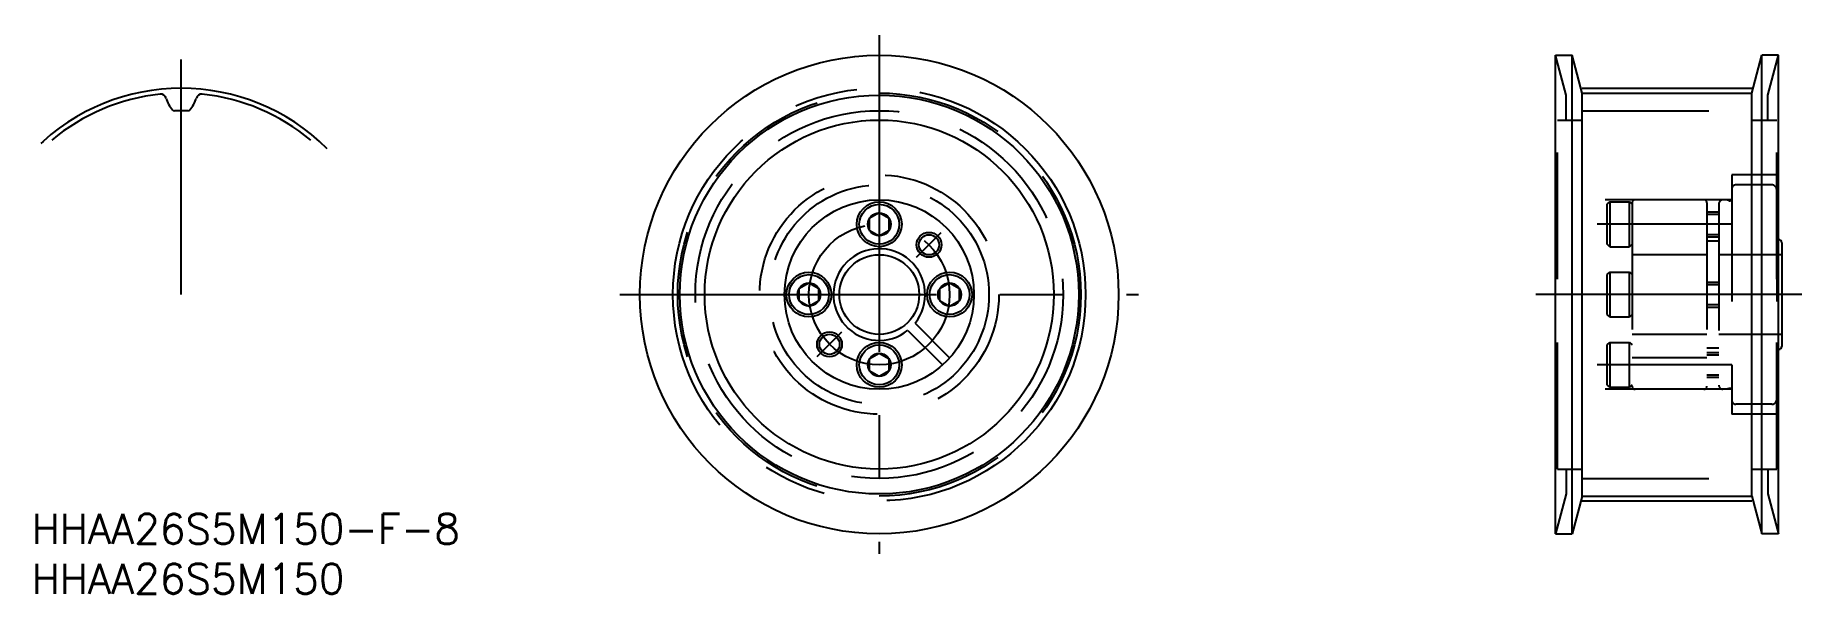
# Model space of a CAD drawing. Extents: x -85 to 92, y -30 to 26.
import ezdxf

# ---------------------------------------------------------------- set-up
doc = ezdxf.new("R2010")
doc.units = 0
doc.linetypes.add('CENTER', pattern=[50.8, 31.75, -6.35, 6.35, -6.35])
doc.linetypes.add('DASHED', pattern=[19.05, 12.7, -6.35])
doc.layers.get('0').update_dxf_attribs({"linetype": 'CONTINUOUS'})
doc.layers.add('CENTER', color=1, linetype='CENTER')
doc.styles.get("Standard").update_dxf_attribs({"font": 'txt.shx', "height": 3, "bigfont": 'bigfont.shx'})

# ---------------------------------------------------------------- blocks, each defined once
blk = doc.blocks.new('*U21')
at = {"color": 7, "linetype": 'CONTINUOUS'}
blk.add_text('HHAA26S5M150', height=3, dxfattribs=at).set_placement((-85, -30))
blk = doc.blocks.new('*U22')
at = {"color": 7, "linetype": 'CONTINUOUS'}
blk.add_text('HHAA26S5M150-F-8', height=3, dxfattribs=at).set_placement((-85, -25))

msp = doc.modelspace()

# ---------------------------------------------------------------- linework, layer by layer
at = {"color": 3, "linetype": 'DASHED'}
for p, q in [((68.9, 20), (67.83, 24)), ((89.1, 20), (90.17, 24)), ((68.9, 17.5), (68.9, 20)), ((89.1, 17.5), (89.1, 20)), ((70.5, 18.44), (87.5, 18.44)), ((68, -17.5), (68, 17.5)), ((68, 17.5), (70.5, 17.5)), ((87.5, 17.5), (90, 17.5)), ((90, -17.5), (90, 17.5)), ((90, 12), (85.5, 12)), ((85.5, 12), (85.5, -12)), ((89.5, 11), (85.9, 11)), ((90, 12), (90, -12)), ((85.5, 9.5), (68, 9.5)), ((73, 9.05), (73.25, 9.3)), ((73, 5.05), (73, 9.05)), ((73.25, 9.3), (75.25, 9.3)), ((73.25, 9.3), (73.25, 4.8)), ((75.25, 9.3), (75.5, 9.05)), ((75.25, 4.8), (75.25, 9.3)), ((75.5, 9.2), (75.5, -9.2)), ((83, 9.2), (83, -9.2)), ((84.2, 9.1), (84.2, -9.1)), ((84.89, 9.5), (84.6, 9.5)), ((85.19, 9.42), (84.89, 9.5)), ((83, 8.3), (84.2, 8.3)), ((83, 8.06), (84.2, 8.06)), ((83, 6.04), (84.2, 6.04)), ((83, 5.8), (84.2, 5.8)), ((84.2, 5.37), (83, 5.37)), ((90.17, 5.5), (90, 5.5)), ((73.25, 4.8), (73, 5.05)), ((73.25, 4.8), (75.25, 4.8)), ((75.5, 5.05), (75.25, 4.8)), ((83, 4), (75.5, 4)), ((90.5, 4), (84.2, 4)), ((73, 2), (73.25, 2.25)), ((73, -2), (73, 2)), ((73.25, 2.25), (75.25, 2.25)), ((73.25, 2.25), (73.25, -2.25)), ((75.25, 2.25), (75.5, 2)), ((75.25, -2.25), (75.25, 2.25)), ((83, 1.25), (84.2, 1.25)), ((83, 1.01), (84.2, 1.01)), ((83, -1.01), (84.2, -1.01)), ((83, -1.25), (84.2, -1.25)), ((73.25, -2.25), (73, -2)), ((73.25, -2.25), (75.25, -2.25)), ((75.5, -2), (75.25, -2.25)), ((73, -5.05), (73.25, -4.8)), ((73, -9.05), (73, -5.05)), ((73.25, -4.8), (75.25, -4.8)), ((73.25, -4.8), (73.25, -9.3)), ((75.25, -4.8), (75.5, -5.05)), ((75.25, -9.3), (75.25, -4.8)), ((83, -4), (75.5, -4)), ((90.5, -4), (84.2, -4)), ((83, -6.35), (75.5, -6.35)), ((83, -7.06), (75.5, -7.06)), ((84.2, -5.37), (83, -5.37)), ((83, -5.8), (84.2, -5.8)), ((83, -6.04), (84.2, -6.04)), ((90.17, -5.5), (90, -5.5)), ((83, -8.06), (84.2, -8.06)), ((83, -8.3), (84.2, -8.3)), ((85.5, -9.5), (68, -9.5)), ((73.25, -9.3), (73, -9.05)), ((73.25, -9.3), (75.25, -9.3)), ((75.5, -9.05), (75.25, -9.3)), ((84.89, -9.5), (84.6, -9.5)), ((85.19, -9.42), (84.89, -9.5)), ((90, -12), (85.5, -12)), ((89.5, -11), (85.9, -11)), ((68, -17.5), (70.5, -17.5)), ((68.9, -17.5), (68.9, -20)), ((89.1, -17.5), (89.1, -20)), ((70.5, -18.44), (87.5, -18.44)), ((68.9, -20), (67.83, -24)), ((89.1, -20), (90.17, -24))]:
    msp.add_line(p, q, dxfattribs=at)
at = {"color": 7, "linetype": 'CONTINUOUS'}
for p, q in [((67.83, 24), (69.48, 24)), ((67.83, -24), (67.83, 24)), ((70.5, 20.21), (69.48, 24)), ((69.48, -24), (69.48, 24)), ((87.5, 20.21), (88.52, 24)), ((90.17, 24), (88.52, 24)), ((88.52, -24), (88.52, 24)), ((90.17, -24), (90.17, 24)), ((70.5, 20.21), (87.5, 20.21)), ((70.5, -20.21), (70.5, 20.21)), ((87.5, -20.21), (87.5, 20.21)), ((0, 8.2), (-1, 7.63)), ((-1, 7.63), (-1, 6.47)), ((1, 7.63), (0, 8.2)), ((1, 6.47), (1, 7.63)), ((-1, 6.47), (0, 5.9)), ((0, 5.9), (1, 6.47)), ((90.2, 5.5), (90.17, 5.5)), ((90.5, 5.2), (90.5, -5.2)), ((-7.05, 1.15), (-8.05, 0.58)), ((-8.05, 0.58), (-8.05, -0.58)), ((-6.05, 0.58), (-7.05, 1.15)), ((-6.05, -0.58), (-6.05, 0.58)), ((7.05, 1.15), (6.05, 0.58)), ((6.05, 0.58), (6.05, -0.58)), ((8.05, 0.58), (7.05, 1.15)), ((8.05, -0.58), (8.05, 0.58)), ((-8.05, -0.58), (-7.05, -1.15)), ((-7.05, -1.15), (-6.05, -0.58)), ((6.05, -0.58), (7.05, -1.15)), ((7.05, -1.15), (8.05, -0.58)), ((3.59, -2.88), (7.06, -6.35)), ((2.88, -3.59), (6.35, -7.06)), ((0, -5.9), (-1, -6.47)), ((-1, -6.47), (-1, -7.63)), ((1, -6.47), (0, -5.9)), ((1, -7.63), (1, -6.47)), ((90.2, -5.5), (90.17, -5.5)), ((-1, -7.63), (0, -8.2)), ((0, -8.2), (1, -7.63)), ((87.5, -17.5), (90, -17.5)), ((70.5, -20.21), (69.48, -24)), ((70.5, -20.21), (87.5, -20.21)), ((87.5, -20.21), (88.52, -24)), ((67.83, -24), (69.48, -24)), ((90.17, -24), (88.52, -24))]:
    msp.add_line(p, q, dxfattribs=at)
for centre, radius in [((0, 0), 24), ((0, 0), 20), ((0, 0), 17.5), ((0, 0), 9.5), ((0, 7.05), 2.25), ((0, 7.05), 2), ((0, 7.05), 1.15), ((4.99, 4.99), 1.01), ((0, 0), 4), ((-7.05, 0), 2.25), ((-7.05, 0), 2), ((7.05, 0), 2.25), ((7.05, 0), 2), ((-7.05, 0), 1.15), ((7.05, 0), 1.15), ((-4.99, -4.99), 1.01), ((0, -7.05), 2.25), ((0, -7.05), 2), ((0, -7.05), 1.15)]:
    msp.add_circle(centre, radius, dxfattribs=at)
at = {"color": 3, "linetype": 'DASHED'}
for radius in [20.21, 18.44, 12, 11]:
    msp.add_circle((0, 0), radius, dxfattribs=at)
at = {"color": 3, "linetype": 'CONTINUOUS'}
for centre in [(4.99, 4.99), (-4.99, -4.99)]:
    msp.add_circle(centre, 1.25, dxfattribs=at)
at = {"color": 7, "linetype": 'CONTINUOUS'}
for centre, radius, start, end in [((-70, 0), 20.21, 95.9749, 130), ((-72.05, 19.55), 0.55, 16.2896, 95.9749), ((-68.38, 20.63), 3.27, 196.2896, 220.1075), ((-71.63, 20.63), 3.27, 319.8925, 343.7104), ((-67.95, 19.55), 0.55, 84.0251, 163.7104), ((-70, 0), 20.21, 50, 84.0251), ((-70.69, 18.68), 0.25, 220.1075, 272.1115), ((-70, 0), 18.44, 90, 92.1115), ((-70, 0), 18.44, 87.8885, 90), ((-69.31, 18.68), 0.25, 267.8885, 319.8925), ((90.2, 5.2), 0.3, 360, 90), ((0, 0), 4.6, 321.2401, 308.7599), ((90.2, -5.2), 0.3, 270, 0)]:
    msp.add_arc(centre, radius, start, end, dxfattribs=at)
at = {"color": 3, "linetype": 'DASHED'}
for centre, radius, start, end in [((85.9, 10.6), 0.4, 90, 180), ((89.5, 10.5), 0.5, 0, 90), ((75.8, 9.2), 0.3, 90, 180), ((82.7, 9.2), 0.3, 0, 90), ((84.6, 9.1), 0.4, 90, 180), ((85.27, 9.73), 0.32, 255, 315.7191), ((75.8, -9.2), 0.3, 180, 270), ((82.7, -9.2), 0.3, 270, 0), ((84.6, -9.1), 0.4, 180, 270), ((85.27, -9.73), 0.32, 44.2809, 105), ((85.9, -10.6), 0.4, 180, 270), ((89.5, -10.5), 0.5, 270, 0)]:
    msp.add_arc(centre, radius, start, end, dxfattribs=at)
at = {"layer": 'CENTER', "color": 1, "linetype": 'CENTER'}
for p, q in [((0, 26), (0, -26)), ((-70, 0), (-70, 23.57)), ((70.5, 20.69), (87.5, 20.69)), ((3.75, 3.75), (6.22, 6.22)), ((85.5, 7.05), (72, 7.05)), ((-26, 0), (26, 0)), ((92.5, 0), (65.83, 0)), ((-6.22, -6.22), (-3.75, -3.75)), ((85.5, -7.05), (72, -7.05)), ((70.5, -20.69), (87.5, -20.69))]:
    msp.add_line(p, q, dxfattribs=at)
for radius in [20.69, 7.05]:
    msp.add_circle((0, 0), radius, dxfattribs=at)
msp.add_arc((-70, 0), 20.69, 45, 135, dxfattribs=at)

# ---------------------------------------------------------------- block references
at = {"color": 7, "linetype": 'CONTINUOUS'}
for name in ['*U22', '*U21']:
    msp.add_blockref(name, (0, 0), dxfattribs=at)

doc.saveas('drawing.dxf')
